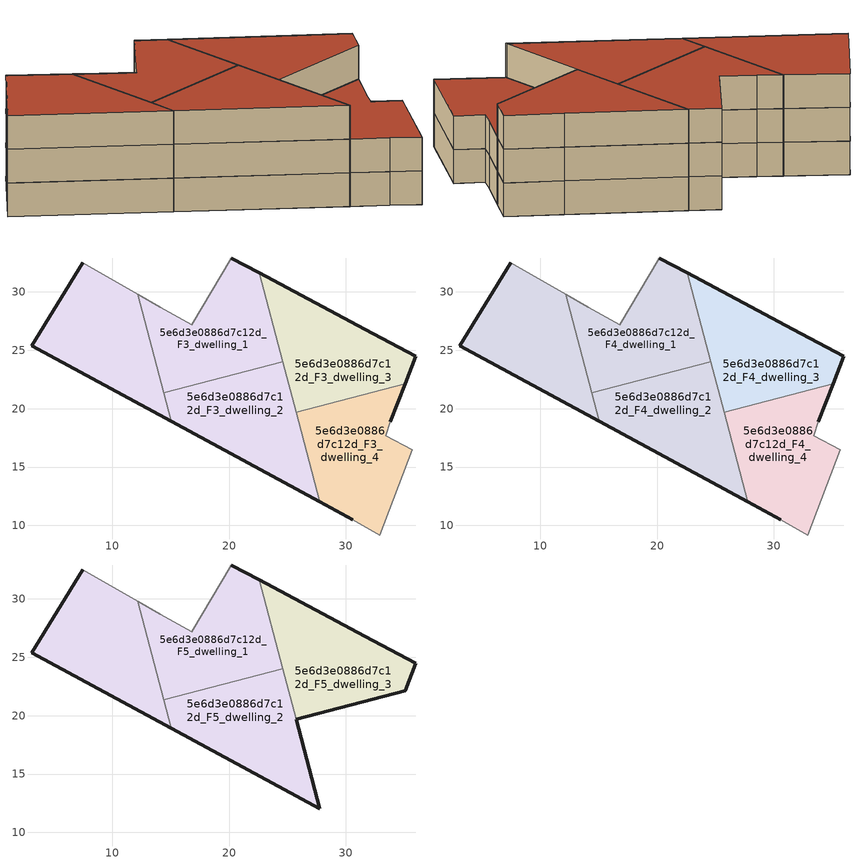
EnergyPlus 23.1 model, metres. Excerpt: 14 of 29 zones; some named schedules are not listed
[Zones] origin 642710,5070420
5e6d3e0886d7c12d_F3_dwelling_0
 floor to 5e6d3e0886d7c12d_F2_dwelling_0 (EU_floor_Construction): 15.06,18.91 12.19,29.79 7.49,32.5 3.08,25.4 z9
 floor adiabatic (EU_floor_Construction): 24.59,24.02 22.59,31.62 20.2,32.9 16.79,27.2 14.09,28.7 12.19,29.79 14.42,21.34 z9; 27.75,12.02 24.59,24.02 14.42,21.34 15.06,18.91 z9
 wall outside (EU_wall_Construction): 15.06,18.91 3.08,25.4 7.49,32.5 z9:12
 wall adiabatic (EU_wall_Construction): 7.49,32.5 12.19,29.79 z9:12
 wall to 5e6d3e0886d7c12d_F3_dwelling_1 (EU_wall_Construction): 12.19,29.79 14.42,21.34 z9:12
 wall to 5e6d3e0886d7c12d_F3_dwelling_2 (EU_wall_Construction): 14.42,21.34 15.06,18.91 z9:12
5e6d3e0886d7c12d_F3_dwelling_1
 floor to 5e6d3e0886d7c12d_F2_dwelling_1 (EU_floor_Construction): 22.59,31.62 24.59,24.02 14.42,21.34 12.19,29.79 14.09,28.7 16.79,27.2 20.2,32.9 z9
 floor adiabatic (EU_floor_Construction): 12.19,29.79 15.06,18.91 3.08,25.4 7.49,32.5 z9
 wall outside (EU_wall_Construction): 20.2,32.9 22.59,31.62 z9:12
 wall adiabatic (EU_wall_Construction): 12.19,29.79 14.09,28.7 16.79,27.2 20.2,32.9 z9:12
 wall to 5e6d3e0886d7c12d_F3_dwelling_2 (EU_wall_Construction): 24.59,24.02 14.42,21.34 z9:12
 wall to 5e6d3e0886d7c12d_F3_dwelling_3 (EU_wall_Construction): 22.59,31.62 24.59,24.02 z9:12
5e6d3e0886d7c12d_F3_dwelling_2
 floor to 5e6d3e0886d7c12d_F2_dwelling_2 (EU_floor_Construction): 12.19,29.79 15.06,18.91 3.08,25.4 7.49,32.5 z9; 24.59,24.02 27.75,12.02 15.06,18.91 14.42,21.34 z9
 wall outside (EU_wall_Construction): 27.75,12.02 15.06,18.91 z9:12
 wall to 5e6d3e0886d7c12d_F3_dwelling_4 (EU_wall_Construction): 25.74,19.67 27.75,12.02 z9:12
 wall to 5e6d3e0886d7c12d_F3_dwelling_3 (EU_wall_Construction): 24.59,24.02 25.74,19.67 z9:12
5e6d3e0886d7c12d_F3_dwelling_3
 floor to 5e6d3e0886d7c12d_F2_dwelling_3 (EU_floor_Construction): 35.08,22.13 36.01,24.49 31.6,26.79 22.59,31.62 25.74,19.67 z9
 wall outside (EU_wall_Construction): 22.59,31.62 31.6,26.79 36.01,24.49 35.08,22.13 z9:12
 wall to 5e6d3e0886d7c12d_F3_dwelling_4 (EU_wall_Construction): 35.08,22.13 25.74,19.67 z9:12
5e6d3e0886d7c12d_F3_dwelling_4
 floor to 5e6d3e0886d7c12d_F2_dwelling_4 (EU_floor_Construction): 32.9,9.18 35.7,16.48 33.4,17.68 33.8,18.88 35.08,22.13 25.74,19.67 27.75,12.02 30.6,10.48 z9
 wall outside (EU_wall_Construction): 30.6,10.48 27.75,12.02 / 35.08,22.13 33.8,18.88 z9:12
 wall adiabatic (EU_wall_Construction): 33.8,18.88 33.4,17.68 35.7,16.48 32.9,9.18 30.6,10.48 z9:12
5e6d3e0886d7c12d_F4_dwelling_0
 floor to 5e6d3e0886d7c12d_F3_dwelling_0 (EU_floor_Construction): 15.06,18.91 12.19,29.79 7.49,32.5 3.08,25.4 z12
 floor adiabatic (EU_floor_Construction): 24.59,24.02 22.59,31.62 20.2,32.9 16.79,27.2 14.09,28.7 12.19,29.79 14.42,21.34 z12; 27.75,12.02 24.59,24.02 14.42,21.34 15.06,18.91 z12
 wall outside (EU_wall_Construction): 15.06,18.91 3.08,25.4 7.49,32.5 z12:15
 wall adiabatic (EU_wall_Construction): 7.49,32.5 12.19,29.79 z12:15
 wall to 5e6d3e0886d7c12d_F4_dwelling_1 (EU_wall_Construction): 12.19,29.79 14.42,21.34 z12:15
 wall to 5e6d3e0886d7c12d_F4_dwelling_2 (EU_wall_Construction): 14.42,21.34 15.06,18.91 z12:15
5e6d3e0886d7c12d_F4_dwelling_1
 floor to 5e6d3e0886d7c12d_F3_dwelling_1 (EU_floor_Construction): 22.59,31.62 24.59,24.02 14.42,21.34 12.19,29.79 14.09,28.7 16.79,27.2 20.2,32.9 z12
 floor adiabatic (EU_floor_Construction): 12.19,29.79 15.06,18.91 3.08,25.4 7.49,32.5 z12
 wall outside (EU_wall_Construction): 20.2,32.9 22.59,31.62 z12:15
 wall adiabatic (EU_wall_Construction): 12.19,29.79 14.09,28.7 16.79,27.2 20.2,32.9 z12:15
 wall to 5e6d3e0886d7c12d_F4_dwelling_2 (EU_wall_Construction): 24.59,24.02 14.42,21.34 z12:15
 wall to 5e6d3e0886d7c12d_F4_dwelling_3 (EU_wall_Construction): 22.59,31.62 24.59,24.02 z12:15
5e6d3e0886d7c12d_F4_dwelling_2
 floor to 5e6d3e0886d7c12d_F3_dwelling_2 (EU_floor_Construction): 12.19,29.79 15.06,18.91 3.08,25.4 7.49,32.5 z12; 24.59,24.02 27.75,12.02 15.06,18.91 14.42,21.34 z12
 wall outside (EU_wall_Construction): 27.75,12.02 15.06,18.91 z12:15
 wall to 5e6d3e0886d7c12d_F4_dwelling_4 (EU_wall_Construction): 25.74,19.67 27.75,12.02 z12:15
 wall to 5e6d3e0886d7c12d_F4_dwelling_3 (EU_wall_Construction): 24.59,24.02 25.74,19.67 z12:15
5e6d3e0886d7c12d_F4_dwelling_3
 floor to 5e6d3e0886d7c12d_F3_dwelling_3 (EU_floor_Construction): 35.08,22.13 36.01,24.49 31.6,26.79 22.59,31.62 25.74,19.67 z12
 wall outside (EU_wall_Construction): 22.59,31.62 31.6,26.79 36.01,24.49 35.08,22.13 z12:15
 wall to 5e6d3e0886d7c12d_F4_dwelling_4 (EU_wall_Construction): 35.08,22.13 25.74,19.67 z12:15
5e6d3e0886d7c12d_F4_dwelling_4
 floor to 5e6d3e0886d7c12d_F3_dwelling_4 (EU_floor_Construction): 32.9,9.18 35.7,16.48 33.4,17.68 33.8,18.88 35.08,22.13 25.74,19.67 27.75,12.02 30.6,10.48 z12
 wall outside (EU_wall_Construction): 30.6,10.48 27.75,12.02 / 35.08,22.13 33.8,18.88 z12:15
 wall adiabatic (EU_wall_Construction): 33.8,18.88 33.4,17.68 35.7,16.48 32.9,9.18 30.6,10.48 z12:15
 roof outside (EU_roof_Construction): 35.08,22.13 33.8,18.88 33.4,17.68 35.7,16.48 32.9,9.18 30.6,10.48 27.75,12.02 25.74,19.67 z15
5e6d3e0886d7c12d_F5_dwelling_0
 floor to 5e6d3e0886d7c12d_F4_dwelling_0 (EU_floor_Construction): 15.06,18.91 12.19,29.79 7.49,32.5 3.08,25.4 z15
 floor adiabatic (EU_floor_Construction): 24.59,24.02 22.59,31.62 20.2,32.9 16.79,27.2 14.09,28.7 12.19,29.79 14.42,21.34 z15; 27.75,12.02 24.59,24.02 14.42,21.34 15.06,18.91 z15
 wall outside (EU_wall_Construction): 15.06,18.91 3.08,25.4 7.49,32.5 z15:18
 wall adiabatic (EU_wall_Construction): 7.49,32.5 12.19,29.79 z15:18
 wall to 5e6d3e0886d7c12d_F5_dwelling_1 (EU_wall_Construction): 12.19,29.79 14.42,21.34 z15:18
 wall to 5e6d3e0886d7c12d_F5_dwelling_2 (EU_wall_Construction): 14.42,21.34 15.06,18.91 z15:18
 roof outside (EU_roof_Construction): 12.19,29.79 15.06,18.91 3.08,25.4 7.49,32.5 z18; 22.59,31.62 24.59,24.02 14.42,21.34 12.19,29.79 14.09,28.7 16.79,27.2 20.2,32.9 z18; 24.59,24.02 27.75,12.02 15.06,18.91 14.42,21.34 z18
5e6d3e0886d7c12d_F5_dwelling_1
 floor to 5e6d3e0886d7c12d_F4_dwelling_1 (EU_floor_Construction): 22.59,31.62 24.59,24.02 14.42,21.34 12.19,29.79 14.09,28.7 16.79,27.2 20.2,32.9 z15
 floor adiabatic (EU_floor_Construction): 12.19,29.79 15.06,18.91 3.08,25.4 7.49,32.5 z15
 wall outside (EU_wall_Construction): 20.2,32.9 22.59,31.62 z15:18
 wall adiabatic (EU_wall_Construction): 12.19,29.79 14.09,28.7 16.79,27.2 20.2,32.9 z15:18
 wall to 5e6d3e0886d7c12d_F5_dwelling_2 (EU_wall_Construction): 24.59,24.02 14.42,21.34 z15:18
 wall to 5e6d3e0886d7c12d_F5_dwelling_3 (EU_wall_Construction): 22.59,31.62 24.59,24.02 z15:18
 roof outside (EU_roof_Construction): 12.19,29.79 15.06,18.91 3.08,25.4 7.49,32.5 z18; 22.59,31.62 24.59,24.02 14.42,21.34 12.19,29.79 14.09,28.7 16.79,27.2 20.2,32.9 z18
5e6d3e0886d7c12d_F5_dwelling_2
 floor to 5e6d3e0886d7c12d_F4_dwelling_2 (EU_floor_Construction): 12.19,29.79 15.06,18.91 3.08,25.4 7.49,32.5 z15; 24.59,24.02 27.75,12.02 15.06,18.91 14.42,21.34 z15
 wall outside (EU_wall_Construction): 25.74,19.67 27.75,12.02 15.06,18.91 z15:18
 wall to 5e6d3e0886d7c12d_F5_dwelling_3 (EU_wall_Construction): 24.59,24.02 25.74,19.67 z15:18
 roof outside (EU_roof_Construction): 12.19,29.79 15.06,18.91 3.08,25.4 7.49,32.5 z18; 24.59,24.02 27.75,12.02 15.06,18.91 14.42,21.34 z18
5e6d3e0886d7c12d_F5_dwelling_3
 floor to 5e6d3e0886d7c12d_F4_dwelling_3 (EU_floor_Construction): 35.08,22.13 36.01,24.49 31.6,26.79 22.59,31.62 25.74,19.67 z15
 wall outside (EU_wall_Construction): 22.59,31.62 31.6,26.79 36.01,24.49 35.08,22.13 25.74,19.67 z15:18
 roof outside (EU_roof_Construction): 31.6,26.79 36.01,24.49 35.08,22.13 25.74,19.67 22.59,31.62 z18
[Building]
EU S2 Campaign: North Axis=0; Terrain=City; Solar Distribution=FullExterior
[Site:Location]
Lyon-Bron: Latitude=45.75; Longitude=5; Time Zone=1; Elevation=198
[SizingPeriod:WeatherFileDays]
AnnualSizingPeriod: Begin Month=1; Begin Day of Month=1; End Month=12; End Day of Month=31; Day of Week for Start Day=Monday; Use Weather File Daylight Saving Period=No; Use Weather File Rain and Snow Indicators=No
[MATERIAL]
EU_InternalMass_Material: Roughness=MediumRough; Thickness=0.1; Conductivity=1; Density=1800; Specific Heat=900; Thermal Absorptance=0.9; Solar Absorptance=0.7; Visible Absorptance=0.7
[MATERIAL:NOMASS] Roughness=MediumRough; Thermal Absorptance=0.9; Solar Absorptance=0.7; Visible Absorptance=0.7
Name | Thermal Resistance
EU_wall_NoMass | 0.776494
EU_roof_NoMass | 0.486893
EU_floor_NoMass | 0.421597
[CONSTRUCTION]
EU_wall_Construction: EU_wall_NoMass
EU_roof_Construction: EU_roof_NoMass
EU_floor_Construction: EU_floor_NoMass
EU_InternalMass_Construction: EU_InternalMass_Material
[ZONE] Type=1; Multiplier=1; Ceiling Height=autocalculate; Floor Area=autocalculate; Part of Total Floor Area=Yes
Name | Volume
5e6d3e0886d7c12d_F3_dwelling_0; 5e6d3e0886d7c12d_F4_dwelling_0; 5e6d3e0886d7c12d_F5_dwelling_0 | 706.82
5e6d3e0886d7c12d_F3_dwelling_1; 5e6d3e0886d7c12d_F4_dwelling_1; 5e6d3e0886d7c12d_F5_dwelling_1 | 471.216
5e6d3e0886d7c12d_F3_dwelling_2; 5e6d3e0886d7c12d_F4_dwelling_2; 5e6d3e0886d7c12d_F5_dwelling_2 | 471.206
5e6d3e0886d7c12d_F3_dwelling_3; 5e6d3e0886d7c12d_F4_dwelling_3; 5e6d3e0886d7c12d_F5_dwelling_3 | 235.611
5e6d3e0886d7c12d_F3_dwelling_4; 5e6d3e0886d7c12d_F4_dwelling_4 | 235.612
[INTERNALMASS] Construction=EU_InternalMass_Construction
Name | Zone or ZoneList | Surface Area
5e6d3e0886d7c12d_F3_dwelling_0_EU_InternalMass | 5e6d3e0886d7c12d_F3_dwelling_0 | 78.5339
5e6d3e0886d7c12d_F3_dwelling_1_EU_InternalMass | 5e6d3e0886d7c12d_F3_dwelling_1 | 78.5381
5e6d3e0886d7c12d_F3_dwelling_2_EU_InternalMass | 5e6d3e0886d7c12d_F3_dwelling_2 | 78.533
5e6d3e0886d7c12d_F3_dwelling_3_EU_InternalMass | 5e6d3e0886d7c12d_F3_dwelling_3 | 78.5378
5e6d3e0886d7c12d_F3_dwelling_4_EU_InternalMass | 5e6d3e0886d7c12d_F3_dwelling_4 | 78.5378
5e6d3e0886d7c12d_F4_dwelling_0_EU_InternalMass | 5e6d3e0886d7c12d_F4_dwelling_0 | 78.5339
5e6d3e0886d7c12d_F4_dwelling_1_EU_InternalMass | 5e6d3e0886d7c12d_F4_dwelling_1 | 78.5381
5e6d3e0886d7c12d_F4_dwelling_2_EU_InternalMass | 5e6d3e0886d7c12d_F4_dwelling_2 | 78.533
5e6d3e0886d7c12d_F4_dwelling_3_EU_InternalMass | 5e6d3e0886d7c12d_F4_dwelling_3 | 78.5378
5e6d3e0886d7c12d_F4_dwelling_4_EU_InternalMass | 5e6d3e0886d7c12d_F4_dwelling_4 | 78.5378
5e6d3e0886d7c12d_F5_dwelling_0_EU_InternalMass | 5e6d3e0886d7c12d_F5_dwelling_0 | 98.1687
5e6d3e0886d7c12d_F5_dwelling_1_EU_InternalMass | 5e6d3e0886d7c12d_F5_dwelling_1 | 98.1773
5e6d3e0886d7c12d_F5_dwelling_2_EU_InternalMass | 5e6d3e0886d7c12d_F5_dwelling_2 | 98.1697
5e6d3e0886d7c12d_F5_dwelling_3_EU_InternalMass | 5e6d3e0886d7c12d_F5_dwelling_3 | 98.171
[OTHEREQUIPMENT] Fuel Type=Electricity; Design Level Calculation Method=Watts/Area; Power per Zone Floor Area=1; Fraction Latent=0; Fraction Radiant=0; Fraction Lost=0; Carbon Dioxide Generation Rate=0; EndUse Subcategory=EU_Step8_InternalGains
Name | Zone or ZoneList or Space or SpaceList | Schedule
EU_Step8_InternalGain_5e6d3e0886d7c12d_F3_dwelling_0_f000 | 5e6d3e0886d7c12d_F3_dwelling_0 | EU_Step8_GainSchedule_5e6d3e0886d7c12d_F3_dwelling_0_f000
EU_Step8_InternalGain_5e6d3e0886d7c12d_F3_dwelling_1_f000 | 5e6d3e0886d7c12d_F3_dwelling_1 | EU_Step8_GainSchedule_5e6d3e0886d7c12d_F3_dwelling_1_f000
EU_Step8_InternalGain_5e6d3e0886d7c12d_F3_dwelling_2_f000 | 5e6d3e0886d7c12d_F3_dwelling_2 | EU_Step8_GainSchedule_5e6d3e0886d7c12d_F3_dwelling_2_f000
EU_Step8_InternalGain_5e6d3e0886d7c12d_F3_dwelling_3_f000 | 5e6d3e0886d7c12d_F3_dwelling_3 | EU_Step8_GainSchedule_5e6d3e0886d7c12d_F3_dwelling_3_f000
EU_Step8_InternalGain_5e6d3e0886d7c12d_F3_dwelling_4_f000 | 5e6d3e0886d7c12d_F3_dwelling_4 | EU_Step8_GainSchedule_5e6d3e0886d7c12d_F3_dwelling_4_f000
EU_Step8_InternalGain_5e6d3e0886d7c12d_F4_dwelling_0_f000 | 5e6d3e0886d7c12d_F4_dwelling_0 | EU_Step8_GainSchedule_5e6d3e0886d7c12d_F4_dwelling_0_f000
EU_Step8_InternalGain_5e6d3e0886d7c12d_F4_dwelling_1_f000 | 5e6d3e0886d7c12d_F4_dwelling_1 | EU_Step8_GainSchedule_5e6d3e0886d7c12d_F4_dwelling_1_f000
EU_Step8_InternalGain_5e6d3e0886d7c12d_F4_dwelling_2_f000 | 5e6d3e0886d7c12d_F4_dwelling_2 | EU_Step8_GainSchedule_5e6d3e0886d7c12d_F4_dwelling_2_f000
EU_Step8_InternalGain_5e6d3e0886d7c12d_F4_dwelling_3_f000 | 5e6d3e0886d7c12d_F4_dwelling_3 | EU_Step8_GainSchedule_5e6d3e0886d7c12d_F4_dwelling_3_f000
EU_Step8_InternalGain_5e6d3e0886d7c12d_F4_dwelling_4_f000 | 5e6d3e0886d7c12d_F4_dwelling_4 | EU_Step8_GainSchedule_5e6d3e0886d7c12d_F4_dwelling_4_f000
EU_Step8_InternalGain_5e6d3e0886d7c12d_F5_dwelling_0_f000 | 5e6d3e0886d7c12d_F5_dwelling_0 | EU_Step8_GainSchedule_5e6d3e0886d7c12d_F5_dwelling_0_f000
EU_Step8_InternalGain_5e6d3e0886d7c12d_F5_dwelling_1_f000 | 5e6d3e0886d7c12d_F5_dwelling_1 | EU_Step8_GainSchedule_5e6d3e0886d7c12d_F5_dwelling_1_f000
EU_Step8_InternalGain_5e6d3e0886d7c12d_F5_dwelling_2_f000 | 5e6d3e0886d7c12d_F5_dwelling_2 | EU_Step8_GainSchedule_5e6d3e0886d7c12d_F5_dwelling_2_f000
EU_Step8_InternalGain_5e6d3e0886d7c12d_F5_dwelling_3_f000 | 5e6d3e0886d7c12d_F5_dwelling_3 | EU_Step8_GainSchedule_5e6d3e0886d7c12d_F5_dwelling_3_f000
[ZONEVENTILATION:DESIGNFLOWRATE] Schedule=EU_AlwaysOn; Design Flow Rate Calculation Method=AirChanges/Hour; Air Changes per Hour=0.693814; Ventilation Type=Natural; Fan Pressure Rise=0; Fan Total Efficiency=1; Constant Term Coefficient=1; Temperature Term Coefficient=0; Velocity Term Coefficient=0; Velocity Squared Term Coefficient=0; Minimum Indoor Temperature=-100; Maximum Indoor Temperature=100; Delta Temperature=-100; Minimum Outdoor Temperature=-100; Maximum Outdoor Temperature=100; Maximum Wind Speed=40
Name | Zone or ZoneList or Space or SpaceList
EU_ConstantAir_5e6d3e0886d7c12d_F3_dwelling_0 | 5e6d3e0886d7c12d_F3_dwelling_0
EU_ConstantAir_5e6d3e0886d7c12d_F3_dwelling_1 | 5e6d3e0886d7c12d_F3_dwelling_1
EU_ConstantAir_5e6d3e0886d7c12d_F3_dwelling_2 | 5e6d3e0886d7c12d_F3_dwelling_2
EU_ConstantAir_5e6d3e0886d7c12d_F3_dwelling_3 | 5e6d3e0886d7c12d_F3_dwelling_3
EU_ConstantAir_5e6d3e0886d7c12d_F3_dwelling_4 | 5e6d3e0886d7c12d_F3_dwelling_4
EU_ConstantAir_5e6d3e0886d7c12d_F4_dwelling_0 | 5e6d3e0886d7c12d_F4_dwelling_0
EU_ConstantAir_5e6d3e0886d7c12d_F4_dwelling_1 | 5e6d3e0886d7c12d_F4_dwelling_1
EU_ConstantAir_5e6d3e0886d7c12d_F4_dwelling_2 | 5e6d3e0886d7c12d_F4_dwelling_2
EU_ConstantAir_5e6d3e0886d7c12d_F4_dwelling_3 | 5e6d3e0886d7c12d_F4_dwelling_3
EU_ConstantAir_5e6d3e0886d7c12d_F4_dwelling_4 | 5e6d3e0886d7c12d_F4_dwelling_4
EU_ConstantAir_5e6d3e0886d7c12d_F5_dwelling_0 | 5e6d3e0886d7c12d_F5_dwelling_0
EU_ConstantAir_5e6d3e0886d7c12d_F5_dwelling_1 | 5e6d3e0886d7c12d_F5_dwelling_1
EU_ConstantAir_5e6d3e0886d7c12d_F5_dwelling_2 | 5e6d3e0886d7c12d_F5_dwelling_2
EU_ConstantAir_5e6d3e0886d7c12d_F5_dwelling_3 | 5e6d3e0886d7c12d_F5_dwelling_3
[HVACTEMPLATE:ZONE:IDEALLOADSAIRSYSTEM] System Availability Schedule=EU_AlwaysOn; Maximum Heating Supply Air Temperature=50; Minimum Cooling Supply Air Temperature=13; Maximum Heating Supply Air Humidity Ratio=0.0156; Minimum Cooling Supply Air Humidity Ratio=0.0077; Heating Limit=NoLimit; Cooling Limit=NoLimit; Heating Availability Schedule=EU_AlwaysOn; Cooling Availability Schedule=EU_CoolingOff; Dehumidification Control Type=ConstantSensibleHeatRatio; Cooling Sensible Heat Ratio=0.7; Dehumidification Setpoint=60; Humidification Control Type=None; Humidification Setpoint=30; Outdoor Air Method=None; Outdoor Air Flow Rate per Person=0.00944; Outdoor Air Flow Rate per Zone Floor Area=0; Outdoor Air Flow Rate per Zone=0; Demand Controlled Ventilation Type=None; Outdoor Air Economizer Type=NoEconomizer; Heat Recovery Type=None; Sensible Heat Recovery Effectiveness=0.7; Latent Heat Recovery Effectiveness=0.65
Name | Template Thermostat
5e6d3e0886d7c12d_F3_dwelling_0 | EU_HeatOnly_5e6d3e0886d7c12d_F3_dwelling_0
5e6d3e0886d7c12d_F3_dwelling_1 | EU_HeatOnly_5e6d3e0886d7c12d_F3_dwelling_1
5e6d3e0886d7c12d_F3_dwelling_2 | EU_HeatOnly_5e6d3e0886d7c12d_F3_dwelling_2
5e6d3e0886d7c12d_F3_dwelling_3 | EU_HeatOnly_5e6d3e0886d7c12d_F3_dwelling_3
5e6d3e0886d7c12d_F3_dwelling_4 | EU_HeatOnly_5e6d3e0886d7c12d_F3_dwelling_4
5e6d3e0886d7c12d_F4_dwelling_0 | EU_HeatOnly_5e6d3e0886d7c12d_F4_dwelling_0
5e6d3e0886d7c12d_F4_dwelling_1 | EU_HeatOnly_5e6d3e0886d7c12d_F4_dwelling_1
5e6d3e0886d7c12d_F4_dwelling_2 | EU_HeatOnly_5e6d3e0886d7c12d_F4_dwelling_2
5e6d3e0886d7c12d_F4_dwelling_3 | EU_HeatOnly_5e6d3e0886d7c12d_F4_dwelling_3
5e6d3e0886d7c12d_F4_dwelling_4 | EU_HeatOnly_5e6d3e0886d7c12d_F4_dwelling_4
5e6d3e0886d7c12d_F5_dwelling_0 | EU_HeatOnly_5e6d3e0886d7c12d_F5_dwelling_0
5e6d3e0886d7c12d_F5_dwelling_1 | EU_HeatOnly_5e6d3e0886d7c12d_F5_dwelling_1
5e6d3e0886d7c12d_F5_dwelling_2 | EU_HeatOnly_5e6d3e0886d7c12d_F5_dwelling_2
5e6d3e0886d7c12d_F5_dwelling_3 | EU_HeatOnly_5e6d3e0886d7c12d_F5_dwelling_3
[SIZING:ZONE] Zone Cooling Design Supply Air Temperature Input Method=SupplyAirTemperature; Zone Cooling Design Supply Air Temperature=13; Zone Heating Design Supply Air Temperature Input Method=SupplyAirTemperature; Zone Heating Design Supply Air Temperature=50; Zone Cooling Design Supply Air Humidity Ratio=0.008; Zone Heating Design Supply Air Humidity Ratio=0.008; Cooling Design Air Flow Method=DesignDay; Cooling Design Air Flow Rate=0; Cooling Minimum Air Flow per Zone Floor Area=0.000762; Cooling Minimum Air Flow=0; Cooling Minimum Air Flow Fraction=0.2; Heating Design Air Flow Method=DesignDay; Heating Design Air Flow Rate=0; Heating Maximum Air Flow per Zone Floor Area=0.002032; Heating Maximum Air Flow=0.141576; Heating Maximum Air Flow Fraction=0.3; Account for Dedicated Outdoor Air System=No; Dedicated Outdoor Air System Control Strategy=NeutralSupplyAir; Dedicated Outdoor Air Low Setpoint Temperature for Design=autosize; Dedicated Outdoor Air High Setpoint Temperature for Design=autosize; Zone Load Sizing Method=Sensible Load Only No Latent Load; Zone Latent Cooling Design Supply Air Humidity Ratio Input Method=HumidityRatioDifference; Zone Cooling Design Supply Air Humidity Ratio Difference=0.005; Zone Latent Heating Design Supply Air Humidity Ratio Input Method=HumidityRatioDifference; Zone Humidification Design Supply Air Humidity Ratio Difference=0.005
5e6d3e0886d7c12d_F3_dwelling_0; 5e6d3e0886d7c12d_F3_dwelling_1; 5e6d3e0886d7c12d_F3_dwelling_2; 5e6d3e0886d7c12d_F3_dwelling_3; 5e6d3e0886d7c12d_F3_dwelling_4; 5e6d3e0886d7c12d_F4_dwelling_0; 5e6d3e0886d7c12d_F4_dwelling_1; 5e6d3e0886d7c12d_F4_dwelling_2; 5e6d3e0886d7c12d_F4_dwelling_3; 5e6d3e0886d7c12d_F4_dwelling_4; 5e6d3e0886d7c12d_F5_dwelling_0; 5e6d3e0886d7c12d_F5_dwelling_1
